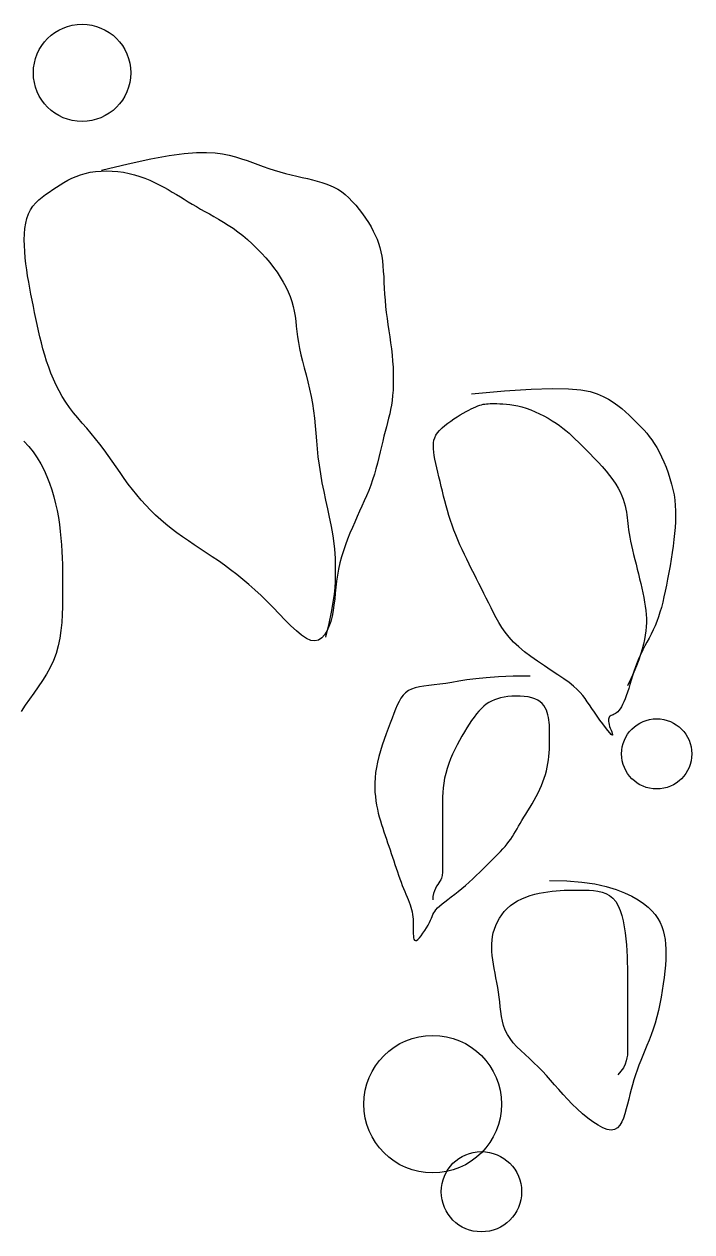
# Model space of a CAD drawing. Header units: millimetres. Extents: x 21129 to 2803301, y -510327 to 166837.
# Drawn here: x 262274 to 263087, y -114660 to -113190 of the extents above; entities that cross this region are included whole.
import ezdxf

# ---------------------------------------------------------------- set-up
doc = ezdxf.new("R2010")
doc.units = ezdxf.units.MM
doc.layers.add('....13_TNT_F_TREE', color=76, linetype='Continuous', transparency=0.5)

# ---------------------------------------------------------------- blocks, each defined once
blk = doc.blocks.new('mb-cay30')
for p, q in [((341.64, -39.56), (355.24, -36.65)), ((355.24, -36.65), (366.46, -34.62)), ((366.46, -34.62), (375.65, -33.35)), ((375.65, -33.35), (383.15, -32.73)), ((383.15, -32.73), (389.3, -32.64)), ((389.3, -32.64), (394.45, -32.97)), ((394.45, -32.97), (398.93, -33.6)), ((398.93, -33.6), (403.03, -34.42)), ((403.03, -34.42), (406.87, -35.4)), ((406.87, -35.4), (410.48, -36.49)), ((410.48, -36.49), (413.93, -37.67)), ((321.71, -44.33), (325.02, -44.05)), ((325.02, -44.05), (328.42, -43.96)), ((325.33, -43.47), (341.64, -39.56)), ((328.42, -43.96), (331.87, -44.05)), ((331.87, -44.05), (335.32, -44.33)), ((413.93, -37.67), (417.26, -38.89)), ((417.26, -38.89), (420.53, -40.12)), ((420.53, -40.12), (423.78, -41.33)), ((423.78, -41.33), (427.08, -42.48)), ((427.08, -42.48), (430.45, -43.54)), ((430.45, -43.54), (433.88, -44.53)), ((300.18, -52.38), (302.47, -50.97)), ((302.47, -50.97), (304.84, -49.63)), ((304.84, -49.63), (307.3, -48.39)), ((307.3, -48.39), (309.87, -47.26)), ((309.87, -47.26), (312.58, -46.27)), ((312.58, -46.27), (315.46, -45.44)), ((315.46, -45.44), (318.51, -44.79)), ((318.51, -44.79), (321.71, -44.33)), ((335.32, -44.33), (338.75, -44.79)), ((338.75, -44.79), (342.13, -45.44)), ((342.13, -45.44), (345.41, -46.27)), ((345.41, -46.27), (348.61, -47.26)), ((348.61, -47.26), (351.71, -48.39)), ((351.71, -48.39), (354.72, -49.63)), ((354.72, -49.63), (357.64, -50.97)), ((357.64, -50.97), (360.46, -52.38)), ((433.88, -44.53), (437.34, -45.45)), ((437.34, -45.45), (440.78, -46.3)), ((440.78, -46.3), (444.18, -47.11)), ((444.18, -47.11), (447.5, -47.89)), ((447.5, -47.89), (450.7, -48.65)), ((450.7, -48.65), (453.75, -49.39)), ((453.75, -49.39), (456.62, -50.13)), ((456.62, -50.13), (459.33, -50.91)), ((459.33, -50.91), (461.91, -51.76)), ((289.19, -59.91), (291.3, -58.32)), ((291.3, -58.32), (293.48, -56.8)), ((293.48, -56.8), (295.7, -55.31)), ((295.7, -55.31), (297.93, -53.83)), ((297.93, -53.83), (300.18, -52.38)), ((360.46, -52.38), (363.19, -53.83)), ((363.19, -53.83), (365.83, -55.31)), ((365.83, -55.31), (368.38, -56.79)), ((368.38, -56.79), (370.87, -58.27)), ((370.87, -58.27), (373.3, -59.75)), ((461.91, -51.76), (464.37, -52.72)), ((464.37, -52.72), (466.73, -53.81)), ((466.73, -53.81), (469.03, -55.08)), ((469.03, -55.08), (471.28, -56.55)), ((471.28, -56.55), (473.5, -58.27)), ((473.5, -58.27), (475.72, -60.25)), ((282.13, -67.66), (283.62, -65.44)), ((283.62, -65.44), (285.31, -63.43)), ((285.31, -63.43), (287.18, -61.6)), ((287.18, -61.6), (289.19, -59.91)), ((373.3, -59.75), (375.71, -61.23)), ((375.71, -61.23), (378.12, -62.71)), ((378.12, -62.71), (380.56, -64.19)), ((380.56, -64.19), (383.04, -65.67)), ((383.04, -65.67), (385.59, -67.15)), ((475.72, -60.25), (477.92, -62.46)), ((477.92, -62.46), (480.07, -64.86)), ((480.07, -64.86), (482.15, -67.4)), ((279.19, -75.8), (279.91, -72.84)), ((279.91, -72.84), (280.88, -70.11)), ((280.88, -70.11), (282.13, -67.66)), ((385.59, -67.15), (388.23, -68.64)), ((388.23, -68.64), (390.95, -70.14)), ((390.95, -70.14), (393.73, -71.7)), ((393.73, -71.7), (396.58, -73.32)), ((396.58, -73.32), (399.47, -75.04)), ((482.15, -67.4), (484.13, -70.03)), ((484.13, -70.03), (486, -72.7)), ((486, -72.7), (487.74, -75.38)), ((278.41, -82.33), (278.7, -78.98)), ((278.7, -78.98), (279.19, -75.8)), ((399.47, -75.04), (402.4, -76.87)), ((402.4, -76.87), (405.35, -78.84)), ((405.35, -78.84), (408.31, -80.97)), ((487.74, -75.38), (489.31, -78.01)), ((489.31, -78.01), (490.7, -80.56)), ((490.7, -80.56), (491.92, -83.05)), ((278.32, -85.81), (278.41, -82.33)), ((278.38, -89.41), (278.32, -85.81)), ((408.31, -80.97), (411.27, -83.28)), ((411.27, -83.28), (414.2, -85.75)), ((414.2, -85.75), (417.09, -88.36)), ((491.92, -83.05), (492.97, -85.52)), ((492.97, -85.52), (493.88, -88)), ((493.88, -88), (494.64, -90.53)), ((278.59, -93.07), (278.38, -89.41)), ((278.91, -96.76), (278.59, -93.07)), ((417.09, -88.36), (419.92, -91.09)), ((419.92, -91.09), (422.64, -93.9)), ((422.64, -93.9), (425.26, -96.79)), ((494.64, -90.53), (495.28, -93.14)), ((495.28, -93.14), (495.8, -95.86)), ((279.32, -100.46), (278.91, -96.76)), ((279.82, -104.16), (279.32, -100.46)), ((425.26, -96.79), (427.73, -99.73)), ((427.73, -99.73), (430.04, -102.68)), ((430.04, -102.68), (432.17, -105.64)), ((495.8, -95.86), (496.22, -98.73)), ((496.22, -98.73), (496.55, -101.78)), ((496.55, -101.78), (496.81, -105)), ((280.38, -107.86), (279.82, -104.16)), ((281.01, -111.57), (280.38, -107.86)), ((432.17, -105.64), (434.12, -108.6)), ((434.12, -108.6), (435.87, -111.57)), ((496.81, -105), (497.02, -108.35)), ((497.02, -108.35), (497.21, -111.81)), ((281.68, -115.27), (281.01, -111.57)), ((282.38, -118.97), (281.68, -115.27)), ((435.87, -111.57), (437.45, -114.53)), ((437.45, -114.53), (438.84, -117.49)), ((438.84, -117.49), (440.04, -120.45)), ((497.21, -111.81), (497.4, -115.37)), ((497.4, -115.37), (497.61, -119)), ((283.11, -122.67), (282.38, -118.97)), ((283.85, -126.37), (283.11, -122.67)), ((440.04, -120.45), (441.06, -123.41)), ((441.06, -123.41), (441.89, -126.37)), ((497.61, -119), (497.87, -122.67)), ((497.87, -122.67), (498.2, -126.37)), ((284.59, -130.07), (283.85, -126.37)), ((285.34, -133.77), (284.59, -130.07)), ((441.89, -126.37), (442.55, -129.33)), ((442.55, -129.33), (443.07, -132.32)), ((498.2, -126.37), (498.61, -130.07)), ((498.61, -130.07), (499.09, -133.77)), ((286.12, -137.47), (285.34, -133.77)), ((286.93, -141.17), (286.12, -137.47)), ((443.07, -132.32), (443.49, -135.36)), ((443.49, -135.36), (443.87, -138.46)), ((443.87, -138.46), (444.25, -141.66)), ((499.09, -133.77), (499.62, -137.47)), ((499.62, -137.47), (500.17, -141.17)), ((287.79, -144.87), (286.93, -141.17)), ((288.71, -148.58), (287.79, -144.87)), ((444.25, -141.66), (444.67, -144.97)), ((444.67, -144.97), (445.19, -148.42)), ((500.17, -141.17), (500.73, -144.87)), ((500.73, -144.87), (501.25, -148.58)), ((289.7, -152.28), (288.71, -148.58)), ((290.76, -155.98), (289.7, -152.28)), ((445.19, -148.42), (445.85, -152.03)), ((445.85, -152.03), (446.67, -155.82)), ((501.25, -148.58), (501.74, -152.28)), ((501.74, -152.28), (502.15, -155.98)), ((291.92, -159.68), (290.76, -155.98)), ((293.19, -163.36), (291.92, -159.68)), ((446.67, -155.82), (447.64, -159.77)), ((447.64, -159.77), (448.69, -163.86)), ((502.15, -155.98), (502.47, -159.67)), ((502.47, -159.67), (502.7, -163.35)), ((294.56, -167.03), (293.19, -163.36)), ((296.07, -170.66), (294.56, -167.03)), ((448.69, -163.86), (449.8, -168.07)), ((449.8, -168.07), (450.9, -172.37)), ((502.7, -163.35), (502.84, -166.98)), ((502.84, -166.98), (502.89, -170.54)), ((297.72, -174.24), (296.07, -170.66)), ((299.51, -177.77), (297.72, -174.24)), ((450.9, -172.37), (451.96, -176.73)), ((502.84, -174), (502.7, -177.35)), ((502.89, -170.54), (502.84, -174)), ((586.81, -176.77), (599.57, -176.36)), ((599.57, -176.36), (609.45, -176.52)), ((301.47, -181.22), (299.51, -177.77)), ((303.6, -184.6), (301.47, -181.22)), ((451.96, -176.73), (452.92, -181.15)), ((452.92, -181.15), (453.75, -185.59)), ((502.15, -183.61), (501.73, -186.49)), ((502.47, -180.56), (502.15, -183.61)), ((502.7, -177.35), (502.47, -180.56)), ((550.55, -179.66), (570.64, -177.85)), ((570.64, -177.85), (586.81, -176.77)), ((609.45, -176.52), (616.97, -177.16)), ((616.97, -177.16), (622.64, -178.21)), ((622.64, -178.21), (627, -179.56)), ((627, -179.56), (630.56, -181.14)), ((630.56, -181.14), (633.76, -182.87)), ((633.76, -182.87), (636.7, -184.71)), ((305.91, -187.89), (303.6, -184.6)), ((308.37, -191.11), (305.91, -187.89)), ((310.95, -194.28), (308.37, -191.11)), ((453.75, -185.59), (454.4, -190.03)), ((454.4, -190.03), (454.92, -194.5)), ((501.24, -189.23), (500.67, -191.87)), ((501.73, -186.49), (501.24, -189.23)), ((545.44, -191.43), (547.16, -190.46)), ((547.16, -190.46), (548.78, -189.58)), ((548.78, -189.58), (550.3, -188.79)), ((550.3, -188.79), (551.74, -188.1)), ((551.74, -188.1), (553.08, -187.5)), ((553.08, -187.5), (554.33, -186.99)), ((554.33, -186.99), (555.49, -186.57)), ((555.49, -186.57), (556.56, -186.25)), ((556.56, -186.25), (557.57, -186)), ((557.57, -186), (558.56, -185.83)), ((558.56, -185.83), (559.56, -185.71)), ((559.56, -185.71), (560.61, -185.64)), ((560.61, -185.64), (561.74, -185.6)), ((561.74, -185.6), (562.98, -185.59)), ((562.98, -185.59), (564.38, -185.59)), ((564.38, -185.59), (565.95, -185.59)), ((565.95, -185.59), (567.7, -185.62)), ((567.7, -185.62), (569.61, -185.69)), ((569.61, -185.69), (571.66, -185.83)), ((571.66, -185.83), (573.86, -186.07)), ((573.86, -186.07), (576.19, -186.42)), ((576.19, -186.42), (578.63, -186.91)), ((578.63, -186.91), (581.17, -187.56)), ((581.17, -187.56), (583.81, -188.39)), ((583.81, -188.39), (586.5, -189.38)), ((586.5, -189.38), (589.21, -190.51)), ((589.21, -190.51), (591.91, -191.75)), ((636.7, -184.71), (639.42, -186.64)), ((639.42, -186.64), (641.92, -188.61)), ((641.92, -188.61), (644.24, -190.6)), ((644.24, -190.6), (646.4, -192.59)), ((313.6, -197.43), (310.95, -194.28)), ((316.31, -200.58), (313.6, -197.43)), ((454.92, -194.5), (455.34, -199.01)), ((499.38, -197.07), (498.68, -199.71)), ((500.05, -194.47), (499.38, -197.07)), ((500.67, -191.87), (500.05, -194.47)), ((534.18, -198.96), (535.98, -197.55)), ((535.98, -197.55), (537.87, -196.19)), ((537.87, -196.19), (539.81, -194.88)), ((539.81, -194.88), (541.75, -193.65)), ((541.75, -193.65), (543.64, -192.49)), ((543.64, -192.49), (545.44, -191.43)), ((591.91, -191.75), (594.57, -193.09)), ((594.57, -193.09), (597.15, -194.5)), ((597.15, -194.5), (599.61, -195.95)), ((599.61, -195.95), (601.92, -197.43)), ((601.92, -197.43), (604.05, -198.91)), ((646.4, -192.59), (648.42, -194.55)), ((648.42, -194.55), (650.32, -196.44)), ((650.32, -196.44), (652.13, -198.25)), ((652.13, -198.25), (653.85, -200.02)), ((319.02, -203.75), (316.31, -200.58)), ((321.71, -206.97), (319.02, -203.75)), ((455.34, -199.01), (455.72, -203.6)), ((455.72, -203.6), (456.1, -208.27)), ((497.21, -205.32), (496.47, -208.37)), ((497.95, -202.45), (497.21, -205.32)), ((498.68, -199.71), (497.95, -202.45)), ((528.11, -206.34), (528.83, -204.84)), ((528.83, -204.84), (529.81, -203.35)), ((529.81, -203.35), (531.05, -201.87)), ((531.05, -201.87), (532.52, -200.41)), ((532.52, -200.41), (534.18, -198.96)), ((604.05, -198.91), (606.05, -200.42)), ((606.05, -200.42), (607.96, -201.97)), ((607.96, -201.97), (609.82, -203.6)), ((609.82, -203.6), (611.68, -205.31)), ((611.68, -205.31), (613.58, -207.14)), ((653.85, -200.02), (655.51, -201.79)), ((655.51, -201.79), (657.11, -203.6)), ((657.11, -203.6), (658.66, -205.5)), ((658.66, -205.5), (660.18, -207.55)), ((278.15, -208.38), (281.08, -211.6)), ((281.08, -211.6), (283.76, -214.99)), ((324.35, -210.26), (321.71, -206.97)), ((326.9, -213.63), (324.35, -210.26)), ((456.1, -208.27), (456.53, -213.07)), ((456.53, -213.07), (457.04, -218)), ((495.71, -211.57), (494.94, -214.88)), ((496.47, -208.37), (495.71, -211.57)), ((527.24, -211.24), (527.34, -209.52)), ((527.31, -213.07), (527.24, -211.24)), ((527.51, -215.04), (527.31, -213.07)), ((527.34, -209.52), (527.62, -207.9)), ((527.62, -207.9), (528.11, -206.34)), ((613.58, -207.14), (615.58, -209.11)), ((615.58, -209.11), (617.72, -211.25)), ((617.72, -211.25), (620.03, -213.55)), ((660.18, -207.55), (661.68, -209.77)), ((661.68, -209.77), (663.16, -212.23)), ((663.16, -212.23), (664.64, -214.96)), ((283.76, -214.99), (286.19, -218.53)), ((286.19, -218.53), (288.39, -222.2)), ((329.38, -217.08), (326.9, -213.63)), ((331.81, -220.56), (329.38, -217.08)), ((457.04, -218), (457.7, -223.09)), ((494.12, -218.28), (493.26, -221.72)), ((494.94, -214.88), (494.12, -218.28)), ((527.83, -217.17), (527.51, -215.04)), ((528.25, -219.48), (527.83, -217.17)), ((528.74, -221.95), (528.25, -219.48)), ((620.03, -213.55), (622.46, -216.01)), ((622.46, -216.01), (624.96, -218.59)), ((624.96, -218.59), (627.47, -221.24)), ((664.64, -214.96), (666.09, -217.91)), ((666.09, -217.91), (667.5, -221.05)), ((288.39, -222.2), (290.38, -226)), ((290.38, -226), (292.15, -229.92)), ((334.22, -224.08), (331.81, -220.56)), ((336.64, -227.59), (334.22, -224.08)), ((339.07, -231.08), (336.64, -227.59)), ((457.7, -223.09), (458.52, -228.35)), ((492.35, -225.17), (491.36, -228.6)), ((493.26, -221.72), (492.35, -225.17)), ((529.31, -224.56), (528.74, -221.95)), ((529.93, -227.28), (529.31, -224.56)), ((530.6, -230.1), (529.93, -227.28)), ((627.47, -221.24), (629.94, -223.94)), ((629.94, -223.94), (632.31, -226.65)), ((632.31, -226.65), (634.51, -229.34)), ((667.5, -221.05), (668.84, -224.32)), ((668.84, -224.32), (670.08, -227.69)), ((670.08, -227.69), (671.22, -231.11)), ((292.15, -229.92), (293.73, -233.95)), ((293.73, -233.95), (295.12, -238.06)), ((341.55, -234.52), (339.07, -231.08)), ((344.1, -237.89), (341.55, -234.52)), ((458.52, -228.35), (459.49, -233.72)), ((459.49, -233.72), (460.55, -239.1)), ((490.3, -231.97), (489.14, -235.26)), ((491.36, -228.6), (490.3, -231.97)), ((531.3, -232.99), (530.6, -230.1)), ((532.03, -235.92), (531.3, -232.99)), ((634.51, -229.34), (636.49, -231.97)), ((636.49, -231.97), (638.21, -234.52)), ((638.21, -234.52), (639.67, -236.97)), ((671.22, -231.11), (672.21, -234.52)), ((672.21, -234.52), (673.04, -237.89)), ((295.12, -238.06), (296.33, -242.24)), ((296.33, -242.24), (297.39, -246.47)), ((346.74, -241.18), (344.1, -237.89)), ((349.47, -244.37), (346.74, -241.18)), ((460.55, -239.1), (461.65, -244.43)), ((486.6, -241.65), (485.23, -244.8)), ((487.9, -238.48), (486.6, -241.65)), ((489.14, -235.26), (487.9, -238.48)), ((532.77, -238.88), (532.03, -235.92)), ((533.51, -241.84), (532.77, -238.88)), ((534.27, -244.8), (533.51, -241.84)), ((639.67, -236.97), (640.9, -239.33)), ((640.9, -239.33), (641.92, -241.6)), ((641.92, -241.6), (642.76, -243.77)), ((673.04, -237.89), (673.69, -241.18)), ((673.69, -241.18), (674.16, -244.42)), ((297.39, -246.47), (298.29, -250.72)), ((352.3, -247.47), (349.47, -244.37)), ((355.22, -250.48), (352.3, -247.47)), ((461.65, -244.43), (462.75, -249.62)), ((462.75, -249.62), (463.81, -254.6)), ((483.82, -247.95), (482.38, -251.13)), ((485.23, -244.8), (483.82, -247.95)), ((535.05, -247.76), (534.27, -244.8)), ((535.86, -250.72), (535.05, -247.76)), ((642.76, -243.77), (643.43, -245.85)), ((643.43, -245.85), (643.97, -247.84)), ((643.97, -247.84), (644.39, -249.74)), ((644.39, -249.74), (644.72, -251.55)), ((674.16, -244.42), (674.48, -247.63)), ((674.48, -247.63), (674.64, -250.85)), ((298.29, -250.72), (299.06, -254.98)), ((299.06, -254.98), (299.7, -259.21)), ((358.23, -253.39), (355.22, -250.48)), ((361.33, -256.21), (358.23, -253.39)), ((364.52, -258.94), (361.33, -256.21)), ((463.81, -254.6), (464.78, -259.27)), ((480.91, -254.34), (479.43, -257.63)), ((482.38, -251.13), (480.91, -254.34)), ((536.72, -253.69), (535.86, -250.72)), ((537.63, -256.65), (536.72, -253.69)), ((538.62, -259.61), (537.63, -256.65)), ((644.72, -251.55), (644.98, -253.3)), ((644.98, -253.3), (645.19, -255.03)), ((645.19, -255.03), (645.38, -256.77)), ((645.38, -256.77), (645.57, -258.56)), ((674.67, -254.12), (674.56, -257.46)), ((674.64, -250.85), (674.67, -254.12)), ((299.7, -259.21), (300.22, -263.39)), ((300.22, -263.39), (300.64, -267.5)), ((367.81, -261.58), (364.52, -258.94)), ((371.19, -264.13), (367.81, -261.58)), ((374.65, -266.61), (371.19, -264.13)), ((464.78, -259.27), (465.6, -263.55)), ((465.6, -263.55), (466.25, -267.41)), ((476.5, -264.46), (475.09, -267.99)), ((477.95, -261.01), (476.5, -264.46)), ((479.43, -257.63), (477.95, -261.01)), ((539.69, -262.57), (538.62, -259.61)), ((540.84, -265.53), (539.69, -262.57)), ((645.57, -258.56), (645.78, -260.42)), ((645.78, -260.42), (646.04, -262.41)), ((646.04, -262.41), (646.37, -264.54)), ((646.37, -264.54), (646.78, -266.85)), ((674.02, -264.54), (673.61, -268.33)), ((674.35, -260.93), (674.02, -264.54)), ((674.56, -257.46), (674.35, -260.93)), ((300.64, -267.5), (300.97, -271.53)), ((300.97, -271.53), (301.21, -275.51)), ((378.18, -269.04), (374.65, -266.61)), ((381.76, -271.45), (378.18, -269.04)), ((385.4, -273.86), (381.76, -271.45)), ((466.25, -267.41), (466.74, -270.87)), ((466.74, -270.87), (467.09, -274.02)), ((473.75, -271.57), (472.5, -275.2)), ((475.09, -267.99), (473.75, -271.57)), ((542.08, -268.49), (540.84, -265.53)), ((543.38, -271.45), (542.08, -268.49)), ((544.75, -274.41), (543.38, -271.45)), ((646.78, -266.85), (647.28, -269.32)), ((647.28, -269.32), (647.84, -271.93)), ((647.84, -271.93), (648.47, -274.66)), ((673.61, -268.33), (673.11, -272.25)), ((301.21, -275.51), (301.39, -279.46)), ((389.06, -276.29), (385.4, -273.86)), ((392.75, -278.77), (389.06, -276.29)), ((396.46, -281.32), (392.75, -278.77)), ((467.09, -274.02), (467.33, -276.94)), ((467.33, -276.94), (467.47, -279.69)), ((471.37, -278.87), (470.38, -282.56)), ((472.5, -275.2), (471.37, -278.87)), ((546.16, -277.37), (544.75, -274.41)), ((547.6, -280.33), (546.16, -277.37)), ((648.47, -274.66), (649.13, -277.48)), ((649.13, -277.48), (649.84, -280.36)), ((672.55, -276.27), (671.93, -280.33)), ((673.11, -272.25), (672.55, -276.27)), ((301.39, -279.46), (301.5, -283.42)), ((301.5, -283.42), (301.58, -287.42)), ((400.16, -283.96), (396.46, -281.32)), ((403.86, -286.7), (400.16, -283.96)), ((467.47, -279.69), (467.55, -282.36)), ((467.55, -282.36), (467.57, -285.02)), ((467.57, -285.02), (467.58, -287.73)), ((469.55, -286.25), (468.9, -289.95)), ((470.38, -282.56), (469.55, -286.25)), ((549.07, -283.29), (547.6, -280.33)), ((550.55, -286.25), (549.07, -283.29)), ((552.03, -289.22), (550.55, -286.25)), ((649.84, -280.36), (650.57, -283.3)), ((650.57, -283.3), (651.31, -286.25)), ((651.31, -286.25), (652.04, -289.21)), ((671.26, -284.4), (670.55, -288.41)), ((671.93, -280.33), (671.26, -284.4)), ((301.58, -287.42), (301.61, -291.51)), ((301.61, -291.51), (301.63, -295.72)), ((407.57, -289.56), (403.86, -286.7)), ((411.27, -292.55), (407.57, -289.56)), ((414.98, -295.67), (411.27, -292.55)), ((467.48, -293.77), (467.26, -297.39)), ((467.56, -290.61), (467.48, -293.77)), ((467.58, -287.73), (467.56, -290.61)), ((468.38, -293.64), (467.95, -297.31)), ((468.9, -289.95), (468.38, -293.64)), ((553.51, -292.18), (552.03, -289.22)), ((555, -295.14), (553.51, -292.18)), ((652.04, -289.21), (652.77, -292.16)), ((652.77, -292.16), (653.48, -295.08)), ((669.82, -292.34), (669.09, -296.12)), ((670.55, -288.41), (669.82, -292.34)), ((301.63, -300.07), (301.62, -304.6)), ((301.63, -295.72), (301.63, -300.07)), ((418.68, -298.95), (414.98, -295.67)), ((422.39, -302.38), (418.68, -298.95)), ((467.26, -297.39), (466.84, -301.61)), ((467.58, -300.94), (467.2, -304.52)), ((467.95, -297.31), (467.58, -300.94)), ((556.48, -298.1), (555, -295.14)), ((557.96, -301.06), (556.48, -298.1)), ((559.44, -304.02), (557.96, -301.06)), ((653.48, -295.08), (654.15, -297.97)), ((654.15, -297.97), (654.77, -300.82)), ((654.77, -300.82), (655.33, -303.6)), ((668.34, -299.73), (667.59, -303.17)), ((669.09, -296.12), (668.34, -299.73)), ((301.62, -304.6), (301.57, -309.26)), ((426.09, -305.99), (422.39, -302.38)), ((429.79, -309.76), (426.09, -305.99)), ((466.13, -306.6), (465.08, -312.51)), ((466.84, -301.61), (466.13, -306.6)), ((466.77, -308.04), (466.26, -311.5)), ((467.2, -304.52), (466.77, -308.04)), ((560.92, -306.98), (559.44, -304.02)), ((562.4, -309.94), (560.92, -306.98)), ((655.33, -303.6), (655.83, -306.32)), ((655.83, -306.32), (656.24, -308.95)), ((666.81, -306.45), (666, -309.57)), ((667.59, -303.17), (666.81, -306.45)), ((301.42, -314.02), (301.13, -318.82)), ((301.57, -309.26), (301.42, -314.02)), ((433.45, -313.58), (429.79, -309.76)), ((437.05, -317.3), (433.45, -313.58)), ((465.08, -312.51), (463.61, -319.49)), ((465.6, -314.88), (464.77, -318.14)), ((466.26, -311.5), (465.6, -314.88)), ((563.9, -312.9), (562.4, -309.94)), ((565.44, -315.86), (563.9, -312.9)), ((567.11, -318.82), (565.44, -315.86)), ((656.24, -308.95), (656.57, -311.5)), ((656.57, -311.5), (656.79, -313.99)), ((656.79, -313.99), (656.91, -316.44)), ((664.22, -315.42), (663.24, -318.16)), ((665.14, -312.56), (664.22, -315.42)), ((666, -309.57), (665.14, -312.56)), ((301.13, -318.82), (300.66, -323.63)), ((440.54, -320.8), (437.05, -317.3)), ((443.89, -323.92), (440.54, -320.8)), ((463.61, -319.49), (461.65, -327.71)), ((463.73, -321.21), (462.49, -323.98)), ((464.77, -318.14), (463.73, -321.21)), ((568.95, -321.78), (567.11, -318.82)), ((571.02, -324.75), (568.95, -321.78)), ((656.82, -321.35), (656.59, -323.87)), ((656.92, -318.89), (656.82, -321.35)), ((656.91, -316.44), (656.92, -318.89)), ((661.02, -323.35), (659.79, -325.82)), ((662.17, -320.8), (661.02, -323.35)), ((663.24, -318.16), (662.17, -320.8)), ((299.96, -328.38), (298.98, -333.05)), ((300.66, -323.63), (299.96, -328.38)), ((447.06, -326.53), (443.89, -323.92)), ((450.03, -328.5), (447.06, -326.53)), ((452.76, -329.68), (450.03, -328.5)), ((455.22, -329.97), (452.76, -329.68)), ((457.41, -329.45), (455.22, -329.97)), ((459.34, -328.21), (457.41, -329.45)), ((461.03, -326.35), (459.34, -328.21)), ((462.49, -323.98), (461.03, -326.35)), ((573.38, -327.71), (571.02, -324.75)), ((576.08, -330.67), (573.38, -327.71)), ((579.2, -333.63), (576.08, -330.67)), ((655.75, -329.19), (655.12, -332.03)), ((656.24, -326.48), (655.75, -329.19)), ((657.23, -330.67), (655.94, -333.08)), ((656.59, -323.87), (656.24, -326.48)), ((658.52, -328.26), (657.23, -330.67)), ((659.79, -325.82), (658.52, -328.26)), ((297.68, -337.58), (296.02, -341.93)), ((298.98, -333.05), (297.68, -337.58)), ((582.74, -336.58), (579.2, -333.63)), ((586.62, -339.52), (582.74, -336.58)), ((653.45, -337.99), (652.29, -340.54)), ((654.34, -335.04), (653.38, -338.22)), ((654.67, -335.51), (653.45, -337.99)), ((655.12, -332.03), (654.34, -335.04)), ((655.94, -333.08), (654.67, -335.51)), ((296.02, -341.93), (294.05, -346.12)), ((590.71, -342.41), (586.62, -339.52)), ((594.88, -345.22), (590.71, -342.41)), ((599, -347.95), (594.88, -345.22)), ((650.87, -345.16), (649.29, -348.96)), ((651.23, -343.17), (650.24, -345.86)), ((652.23, -341.59), (650.87, -345.16)), ((652.29, -340.54), (651.23, -343.17)), ((653.38, -338.22), (652.23, -341.59)), ((291.83, -350.17), (289.4, -354.11)), ((294.05, -346.12), (291.83, -350.17)), ((559.44, -352.41), (553.02, -353.06)), ((566.97, -351.88), (559.44, -352.41)), ((575.8, -351.52), (566.97, -351.88)), ((586.11, -351.39), (575.8, -351.52)), ((602.95, -350.56), (599, -347.95)), ((606.6, -353.03), (602.95, -350.56)), ((649.29, -348.96), (647.47, -353.01)), ((648.47, -351.27), (647.65, -353.92)), ((649.32, -348.57), (648.47, -351.27)), ((650.24, -345.86), (649.32, -348.57)), ((286.84, -357.95), (284.2, -361.72)), ((289.4, -354.11), (286.84, -357.95)), ((514.02, -359.3), (512.03, -360.28)), ((516.27, -358.54), (514.02, -359.3)), ((518.78, -357.96), (516.27, -358.54)), ((521.53, -357.5), (518.78, -357.96)), ((524.52, -357.11), (521.53, -357.5)), ((527.72, -356.74), (524.52, -357.11)), ((531.14, -356.33), (527.72, -356.74)), ((534.75, -355.83), (531.14, -356.33)), ((538.57, -355.22), (534.75, -355.83)), ((542.77, -354.52), (538.57, -355.22)), ((547.53, -353.78), (542.77, -354.52)), ((553.02, -353.06), (547.53, -353.78)), ((609.82, -355.34), (606.6, -353.03)), ((612.52, -357.48), (609.82, -355.34)), ((614.76, -359.47), (612.52, -357.48)), ((616.62, -361.38), (614.76, -359.47)), ((647.47, -353.01), (645.38, -357.31)), ((646.12, -358.95), (645.38, -361.26)), ((646.88, -356.5), (646.12, -358.95)), ((647.65, -353.92), (646.88, -356.5)), ((281.54, -365.45), (278.91, -369.16)), ((284.2, -361.72), (281.54, -365.45)), ((506.35, -366.81), (505.27, -369.06)), ((507.51, -364.8), (506.35, -366.81)), ((508.82, -363.04), (507.51, -364.8)), ((510.31, -361.52), (508.82, -363.04)), ((512.03, -360.28), (510.31, -361.52)), ((561.03, -367.47), (559.47, -368.53)), ((562.65, -366.57), (561.03, -367.47)), ((564.37, -365.8), (562.65, -366.57)), ((566.2, -365.16), (564.37, -365.8)), ((568.17, -364.64), (566.2, -365.16)), ((570.31, -364.22), (568.17, -364.64)), ((572.61, -363.9), (570.31, -364.22)), ((575.04, -363.68), (572.61, -363.9)), ((577.55, -363.58), (575.04, -363.68)), ((580.06, -363.61), (577.55, -363.58)), ((582.53, -363.77), (580.06, -363.61)), ((584.89, -364.08), (582.53, -363.77)), ((587.09, -364.56), (584.89, -364.08)), ((589.07, -365.21), (587.09, -364.56)), ((590.79, -366.04), (589.07, -365.21)), ((592.25, -367.03), (590.79, -366.04)), ((593.48, -368.16), (592.25, -367.03)), ((618.21, -363.24), (616.62, -361.38)), ((619.62, -365.09), (618.21, -363.24)), ((620.93, -367), (619.62, -365.09)), ((622.24, -369), (620.93, -367)), ((643.16, -367.09), (642.42, -368.66)), ((643.9, -365.33), (643.16, -367.09)), ((644.64, -363.39), (643.9, -365.33)), ((645.38, -361.26), (644.64, -363.39)), ((278.91, -369.16), (276.36, -372.86)), ((503.22, -374.19), (502.15, -377.05)), ((504.25, -371.52), (503.22, -374.19)), ((505.27, -369.06), (504.25, -371.52)), ((553.51, -374.45), (552.03, -376.35)), ((555, -372.7), (553.51, -374.45)), ((556.48, -371.13), (555, -372.7)), ((557.96, -369.74), (556.48, -371.13)), ((559.47, -368.53), (557.96, -369.74)), ((594.51, -369.4), (593.48, -368.16)), ((595.34, -370.74), (594.51, -369.4)), ((596.02, -372.15), (595.34, -370.74)), ((596.56, -373.6), (596.02, -372.15)), ((596.98, -375.08), (596.56, -373.6)), ((623.65, -371.13), (622.24, -369)), ((625.21, -373.43), (623.65, -371.13)), ((626.89, -375.82), (625.21, -373.43)), ((637.28, -374.65), (636.61, -374.96)), ((637.99, -374.26), (637.28, -374.65)), ((638.71, -373.76), (637.99, -374.26)), ((639.45, -373.11), (638.71, -373.76)), ((640.19, -372.27), (639.45, -373.11)), ((640.93, -371.26), (640.19, -372.27)), ((641.67, -370.05), (640.93, -371.26)), ((642.42, -368.66), (641.67, -370.05)), ((501, -380.1), (499.79, -383.3)), ((502.15, -377.05), (501, -380.1)), ((549.07, -380.61), (547.59, -382.93)), ((550.55, -378.41), (549.07, -380.61)), ((552.03, -376.35), (550.55, -378.41)), ((597.3, -376.56), (596.98, -375.08)), ((597.55, -378.06), (597.3, -376.56)), ((597.72, -379.57), (597.55, -378.06)), ((597.84, -381.12), (597.72, -379.57)), ((597.91, -382.72), (597.84, -381.12)), ((628.61, -378.21), (626.89, -375.82)), ((630.31, -380.51), (628.61, -378.21)), ((631.92, -382.62), (630.31, -380.51)), ((633.82, -377.59), (633.77, -378.29)), ((633.77, -378.29), (633.82, -379.07)), ((633.96, -376.99), (633.82, -377.59)), ((633.82, -379.07), (633.96, -379.95)), ((634.19, -376.48), (633.96, -376.99)), ((633.96, -379.95), (634.19, -380.92)), ((634.51, -376.07), (634.19, -376.48)), ((634.19, -380.92), (634.51, -381.99)), ((634.93, -375.74), (634.51, -376.07)), ((634.51, -381.99), (634.92, -383.13)), ((635.42, -375.47), (634.93, -375.74)), ((635.99, -375.22), (635.42, -375.47)), ((636.61, -374.96), (635.99, -375.22)), ((498.55, -386.61), (497.33, -390.01)), ((499.79, -383.3), (498.55, -386.61)), ((544.62, -387.91), (543.15, -390.54)), ((546.11, -385.37), (544.62, -387.91)), ((547.59, -382.93), (546.11, -385.37)), ((597.95, -384.38), (597.91, -382.72)), ((597.96, -386.1), (597.95, -384.38)), ((597.96, -387.91), (597.96, -386.1)), ((597.96, -389.8), (597.96, -387.91)), ((633.37, -384.46), (631.92, -382.62)), ((634.59, -385.92), (633.37, -384.46)), ((635.5, -386.92), (634.59, -385.92)), ((634.92, -383.13), (635.36, -384.29)), ((635.36, -384.29), (635.78, -385.37)), ((636.07, -387.4), (635.5, -386.92)), ((635.78, -385.37), (636.12, -386.31)), ((636.32, -387.4), (636.07, -387.4)), ((636.12, -386.31), (636.32, -387.01)), ((636.32, -387.01), (636.32, -387.4)), ((495.06, -396.9), (494.09, -400.33)), ((496.16, -393.45), (495.06, -396.9)), ((497.33, -390.01), (496.16, -393.45)), ((540.28, -396.05), (538.94, -398.89)), ((541.69, -393.26), (540.28, -396.05)), ((543.15, -390.54), (541.69, -393.26)), ((597.72, -398.08), (597.84, -395.93)), ((597.84, -395.93), (597.91, -393.83)), ((597.91, -393.83), (597.95, -391.78)), ((597.95, -391.78), (597.96, -389.8)), ((493.26, -403.7), (492.61, -406.99)), ((494.09, -400.33), (493.26, -403.7)), ((537.7, -401.78), (536.57, -404.7)), ((538.94, -398.89), (537.7, -401.78)), ((596.98, -404.69), (597.3, -402.47)), ((597.3, -402.47), (597.55, -400.26)), ((597.55, -400.26), (597.72, -398.08)), ((492.13, -410.18), (491.82, -413.28)), ((492.61, -406.99), (492.13, -410.18)), ((534.75, -410.61), (534.09, -413.57)), ((535.58, -407.65), (534.75, -410.61)), ((536.57, -404.7), (535.58, -407.65)), ((594.75, -413.57), (595.45, -411.35)), ((595.45, -411.35), (596.05, -409.13)), ((596.05, -409.13), (596.56, -406.91)), ((596.56, -406.91), (596.98, -404.69)), ((491.65, -416.28), (491.63, -419.2)), ((491.82, -413.28), (491.65, -416.28)), ((533.6, -416.5), (533.25, -419.39)), ((534.09, -413.57), (533.6, -416.5)), ((592.12, -420.23), (593.09, -418.01)), ((593.09, -418.01), (593.97, -415.79)), ((593.97, -415.79), (594.75, -413.57)), ((491.63, -419.2), (491.73, -422.02)), ((491.73, -422.02), (491.95, -424.75)), ((491.95, -424.75), (492.27, -427.39)), ((532.87, -424.93), (532.8, -427.54)), ((533.02, -422.21), (532.87, -424.93)), ((533.25, -419.39), (533.02, -422.21)), ((588.67, -426.88), (589.9, -424.67)), ((589.9, -424.67), (591.05, -422.45)), ((591.05, -422.45), (592.12, -420.23)), ((492.27, -427.39), (492.69, -429.93)), ((492.69, -429.93), (493.18, -432.4)), ((493.18, -432.4), (493.75, -434.8)), ((532.8, -427.54), (532.77, -430.01)), ((532.77, -430.01), (532.77, -432.32)), ((532.77, -432.32), (532.77, -434.45)), ((583.55, -435.36), (584.82, -433.32)), ((584.82, -433.32), (586.11, -431.21)), ((586.11, -431.21), (587.4, -429.06)), ((587.4, -429.06), (588.67, -426.88)), ((493.75, -434.8), (494.37, -437.13)), ((494.37, -437.13), (495.04, -439.43)), ((495.04, -439.43), (495.74, -441.68)), ((532.77, -434.45), (532.77, -436.42)), ((532.77, -436.42), (532.77, -438.26)), ((532.77, -438.26), (532.77, -439.97)), ((532.77, -439.97), (532.77, -441.59)), ((580.1, -441.04), (581.17, -439.23)), ((581.17, -439.23), (582.33, -437.34)), ((582.33, -437.34), (583.55, -435.36)), ((495.74, -441.68), (496.47, -443.92)), ((496.47, -443.92), (497.21, -446.14)), ((497.21, -446.14), (497.95, -448.36)), ((497.95, -448.36), (498.69, -450.58)), ((532.77, -441.59), (532.77, -443.15)), ((532.77, -443.15), (532.77, -444.66)), ((532.77, -444.66), (532.77, -446.14)), ((532.77, -446.14), (532.77, -447.62)), ((532.77, -447.62), (532.77, -449.08)), ((575.34, -449.08), (576.29, -447.57)), ((576.29, -447.57), (577.22, -446.02)), ((577.22, -446.02), (578.15, -444.42)), ((578.15, -444.42), (579.1, -442.76)), ((579.1, -442.76), (580.1, -441.04)), ((498.69, -450.58), (499.43, -452.8)), ((499.43, -452.8), (500.17, -455.02)), ((500.17, -455.02), (500.91, -457.24)), ((532.77, -449.08), (532.77, -450.53)), ((532.77, -450.53), (532.77, -451.94)), ((532.77, -451.94), (532.77, -453.3)), ((532.77, -453.3), (532.77, -454.61)), ((532.77, -454.61), (532.77, -455.84)), ((569.52, -456.55), (570.86, -455.04)), ((570.86, -455.04), (572.11, -453.54)), ((572.11, -453.54), (573.27, -452.06)), ((573.27, -452.06), (574.34, -450.58)), ((574.34, -450.58), (575.34, -449.08)), ((500.91, -457.24), (501.66, -459.46)), ((501.66, -459.46), (502.4, -461.68)), ((502.4, -461.68), (503.14, -463.9)), ((532.77, -455.84), (532.77, -457)), ((532.77, -457), (532.77, -458.06)), ((532.77, -458.06), (532.77, -459.05)), ((532.77, -459.05), (532.77, -459.96)), ((532.77, -459.96), (532.77, -460.82)), ((532.77, -460.82), (532.77, -461.63)), ((532.77, -461.63), (532.77, -462.41)), ((532.77, -462.41), (532.77, -463.16)), ((563.22, -463.09), (564.94, -461.36)), ((564.94, -461.36), (566.56, -459.7)), ((566.56, -459.7), (568.08, -458.11)), ((568.08, -458.11), (569.52, -456.55)), ((503.14, -463.9), (503.88, -466.12)), ((503.88, -466.12), (504.62, -468.33)), ((504.62, -468.33), (505.36, -470.51)), ((532.77, -463.16), (532.77, -463.9)), ((532.77, -463.9), (532.77, -464.64)), ((532.77, -464.64), (532.77, -465.38)), ((532.77, -465.38), (532.77, -466.13)), ((532.77, -466.13), (532.77, -466.87)), ((532.77, -466.87), (532.77, -467.61)), ((532.77, -467.61), (532.77, -468.35)), ((532.77, -468.35), (532.77, -469.09)), ((532.77, -469.09), (532.77, -469.83)), ((532.77, -469.83), (532.77, -470.57)), ((555.5, -470.76), (557.54, -468.75)), ((557.54, -468.75), (559.52, -466.78)), ((559.52, -466.78), (561.42, -464.89)), ((561.42, -464.89), (563.22, -463.09)), ((505.36, -470.51), (506.1, -472.66)), ((506.1, -472.66), (506.84, -474.77)), ((506.84, -474.77), (507.58, -476.81)), ((507.58, -476.81), (508.32, -478.79)), ((530.67, -477.19), (529.97, -478.22)), ((531.29, -476.24), (530.67, -477.19)), ((531.78, -475.34), (531.29, -476.24)), ((532.15, -474.48), (531.78, -475.34)), ((532.41, -473.65), (532.15, -474.48)), ((532.59, -472.85), (532.41, -473.65)), ((532.69, -472.07), (532.59, -472.85)), ((532.75, -471.31), (532.69, -472.07)), ((532.77, -470.57), (532.75, -471.31)), ((546.84, -478.79), (549.05, -476.83)), ((549.05, -476.83), (551.24, -474.82)), ((551.24, -474.82), (553.39, -472.79)), ((553.39, -472.79), (555.5, -470.76)), ((597.96, -475.75), (608.4, -476.01)), ((608.4, -476.01), (617.56, -476.77)), ((617.56, -476.77), (625.55, -477.93)), ((508.32, -478.79), (509.06, -480.68)), ((509.06, -480.68), (509.8, -482.49)), ((509.8, -482.49), (510.53, -484.21)), ((510.53, -484.21), (511.23, -485.87)), ((527.33, -483.67), (526.97, -485.5)), ((527.86, -482.05), (527.33, -483.67)), ((528.51, -480.62), (527.86, -482.05)), ((529.23, -479.36), (528.51, -480.62)), ((529.97, -478.22), (529.23, -479.36)), ((538.11, -485.82), (540.23, -484.2)), ((540.23, -484.2), (542.41, -482.49)), ((542.41, -482.49), (544.62, -480.68)), ((544.62, -480.68), (546.84, -478.79)), ((583.58, -485.9), (586.23, -485)), ((586.23, -485), (588.94, -484.24)), ((588.94, -484.24), (591.65, -483.6)), ((591.65, -483.6), (594.34, -483.07)), ((594.34, -483.07), (596.98, -482.66)), ((596.98, -482.66), (599.53, -482.33)), ((599.53, -482.33), (602.01, -482.09)), ((602.01, -482.09), (604.44, -481.91)), ((604.44, -481.91), (606.85, -481.79)), ((606.85, -481.79), (609.27, -481.72)), ((609.27, -481.72), (611.7, -481.69)), ((611.7, -481.69), (614.18, -481.67)), ((614.18, -481.67), (616.73, -481.67)), ((616.73, -481.67), (619.36, -481.68)), ((619.36, -481.68), (622.04, -481.75)), ((622.04, -481.75), (624.72, -481.93)), ((624.72, -481.93), (627.35, -482.29)), ((625.55, -477.93), (632.48, -479.45)), ((627.35, -482.29), (629.89, -482.87)), ((629.89, -482.87), (632.29, -483.75)), ((632.29, -483.75), (634.51, -484.98)), ((632.48, -479.45), (638.46, -481.24)), ((634.51, -484.98), (636.49, -486.6)), ((638.46, -481.24), (643.6, -483.24)), ((643.6, -483.24), (648.01, -485.38)), ((511.23, -485.87), (511.9, -487.47)), ((511.9, -487.47), (512.53, -489.02)), ((512.53, -489.02), (513.09, -490.54)), ((513.09, -490.54), (513.59, -492.03)), ((513.59, -492.03), (514, -493.51)), ((526.97, -485.5), (526.84, -487.59)), ((529.81, -492.53), (531.05, -491.37)), ((531.05, -491.37), (532.54, -490.12)), ((532.54, -490.12), (534.23, -488.78)), ((534.23, -488.78), (536.1, -487.34)), ((536.1, -487.34), (538.11, -485.82)), ((572.16, -492.87), (574.1, -491.13)), ((574.1, -491.13), (576.23, -489.57)), ((576.23, -489.57), (578.54, -488.18)), ((578.54, -488.18), (581, -486.96)), ((581, -486.96), (583.58, -485.9)), ((636.49, -486.6), (638.21, -488.68)), ((638.21, -488.68), (639.67, -491.15)), ((639.67, -491.15), (640.9, -493.98)), ((648.01, -485.38), (651.8, -487.59)), ((651.8, -487.59), (655.07, -489.81)), ((655.07, -489.81), (657.87, -492.05)), ((657.87, -492.05), (660.25, -494.31)), ((514, -493.51), (514.33, -494.99)), ((514.33, -494.99), (514.57, -496.47)), ((514.57, -496.47), (514.75, -497.95)), ((514.75, -497.95), (514.87, -499.43)), ((514.87, -499.43), (514.94, -500.92)), ((525.53, -500.01), (526.06, -498.77)), ((526.06, -498.77), (526.52, -497.64)), ((526.52, -497.64), (526.97, -496.6)), ((526.97, -496.6), (527.46, -495.6)), ((527.46, -495.6), (528.06, -494.61)), ((528.06, -494.61), (528.83, -493.6)), ((528.83, -493.6), (529.81, -492.53)), ((566.23, -500.95), (567.44, -498.8)), ((567.44, -498.8), (568.82, -496.72)), ((568.82, -496.72), (570.4, -494.74)), ((570.4, -494.74), (572.16, -492.87)), ((640.9, -493.98), (641.92, -497.09)), ((641.92, -497.09), (642.76, -500.44)), ((660.25, -494.31), (662.23, -496.6)), ((662.23, -496.6), (663.87, -498.94)), ((663.87, -498.94), (665.2, -501.33)), ((514.94, -500.92), (514.97, -502.4)), ((514.97, -502.4), (514.99, -503.88)), ((514.99, -503.88), (514.99, -505.36)), ((514.99, -505.36), (514.99, -506.83)), ((514.99, -506.83), (515.02, -508.24)), ((520.92, -507.95), (522.02, -506.32)), ((522.02, -506.32), (523.08, -504.63)), ((523.08, -504.63), (524.04, -502.97)), ((524.04, -502.97), (524.87, -501.41)), ((524.87, -501.41), (525.53, -500.01)), ((563.73, -507.58), (564.38, -505.36)), ((564.38, -505.36), (565.21, -503.14)), ((565.21, -503.14), (566.23, -500.95)), ((642.76, -500.44), (643.43, -503.95)), ((643.43, -503.95), (643.97, -507.59)), ((665.2, -501.33), (666.27, -503.8)), ((666.27, -503.8), (667.11, -506.34)), ((667.11, -506.34), (667.76, -508.98)), ((515.02, -508.24), (515.09, -509.54)), ((515.09, -509.54), (515.24, -510.66)), ((515.24, -510.66), (515.47, -511.55)), ((515.47, -511.55), (515.82, -512.16)), ((515.82, -512.16), (516.31, -512.41)), ((516.31, -512.41), (516.97, -512.26)), ((516.97, -512.26), (517.79, -511.68)), ((517.79, -511.68), (518.76, -510.71)), ((518.76, -510.71), (519.81, -509.44)), ((519.81, -509.44), (520.92, -507.95)), ((562.75, -516.7), (562.77, -514.36)), ((562.77, -514.36), (562.94, -512.07)), ((562.94, -512.07), (563.25, -509.81)), ((563.25, -509.81), (563.73, -507.58)), ((643.97, -507.59), (644.39, -511.28)), ((644.39, -511.28), (644.72, -514.97)), ((667.76, -508.98), (668.24, -511.73)), ((668.24, -511.73), (668.55, -514.58)), ((562.85, -519.1), (562.75, -516.7)), ((563.07, -521.56), (562.85, -519.1)), ((563.39, -524.11), (563.07, -521.56)), ((644.72, -514.97), (644.96, -518.63)), ((644.96, -518.63), (645.14, -522.22)), ((668.55, -514.58), (668.72, -517.57)), ((668.74, -520.69), (668.64, -523.97)), ((668.72, -517.57), (668.74, -520.69)), ((563.8, -526.74), (563.39, -524.11)), ((564.29, -529.46), (563.8, -526.74)), ((645.14, -522.22), (645.26, -525.71)), ((645.26, -525.71), (645.33, -529.06)), ((645.33, -529.06), (645.36, -532.24)), ((668.42, -527.41), (668.1, -531.02)), ((668.64, -523.97), (668.42, -527.41)), ((564.82, -532.24), (564.29, -529.46)), ((565.37, -535.09), (564.82, -532.24)), ((565.92, -537.98), (565.37, -535.09)), ((645.36, -532.24), (645.38, -535.2)), ((645.38, -535.2), (645.38, -537.93)), ((667.68, -534.8), (667.17, -538.73)), ((668.1, -531.02), (667.68, -534.8)), ((566.45, -540.9), (565.92, -537.98)), ((566.93, -543.85), (566.45, -540.9)), ((567.34, -546.81), (566.93, -543.85)), ((645.38, -537.93), (645.38, -540.39)), ((645.38, -540.39), (645.38, -542.63)), ((645.38, -542.63), (645.38, -544.71)), ((666.57, -542.74), (665.88, -546.81)), ((667.17, -538.73), (666.57, -542.74)), ((567.68, -549.77), (567.34, -546.81)), ((567.98, -552.71), (567.68, -549.77)), ((645.38, -544.71), (645.38, -546.68)), ((645.38, -546.68), (645.38, -548.61)), ((645.38, -548.61), (645.38, -550.56)), ((645.38, -550.56), (645.38, -552.57)), ((665.09, -550.87), (664.21, -554.89)), ((665.88, -546.81), (665.09, -550.87)), ((568.3, -555.64), (567.98, -552.71)), ((568.7, -558.53), (568.3, -555.64)), ((569.24, -561.37), (568.7, -558.53)), ((645.38, -552.57), (645.38, -554.7)), ((645.38, -554.7), (645.38, -557.01)), ((645.38, -557.01), (645.38, -559.42)), ((664.21, -554.89), (663.24, -558.81)), ((569.98, -564.16), (569.24, -561.37)), ((570.98, -566.87), (569.98, -564.16)), ((645.38, -559.42), (645.38, -561.89)), ((645.38, -561.89), (645.38, -564.33)), ((645.38, -564.33), (645.38, -566.67)), ((662.17, -562.6), (661.02, -566.21)), ((663.24, -558.81), (662.17, -562.6)), ((572.28, -569.51), (570.98, -566.87)), ((573.94, -572.06), (572.28, -569.51)), ((575.91, -574.53), (573.94, -572.06)), ((645.38, -566.67), (645.38, -568.86)), ((645.38, -568.86), (645.38, -570.81)), ((645.38, -570.81), (645.38, -572.47)), ((645.38, -572.47), (645.38, -573.78)), ((658.52, -572.97), (657.23, -576.17)), ((659.79, -569.66), (658.52, -572.97)), ((661.02, -566.21), (659.79, -569.66)), ((578.13, -576.97), (575.91, -574.53)), ((580.55, -579.38), (578.13, -576.97)), ((583.12, -581.79), (580.55, -579.38)), ((645.37, -580.62), (645.29, -582.11)), ((645.38, -579.38), (645.37, -580.62)), ((645.38, -573.78), (645.38, -574.8)), ((645.38, -574.8), (645.38, -575.61)), ((645.38, -575.61), (645.38, -576.29)), ((645.38, -576.29), (645.38, -576.93)), ((645.38, -576.93), (645.38, -577.6)), ((645.38, -577.6), (645.38, -578.39)), ((645.38, -578.39), (645.38, -579.38)), ((655.94, -579.27), (654.67, -582.31)), ((657.23, -576.17), (655.94, -579.27)), ((585.76, -584.22), (583.12, -581.79)), ((588.42, -586.7), (585.76, -584.22)), ((591.05, -589.25), (588.42, -586.7)), ((643.93, -587.68), (642.88, -589.79)), ((644.64, -585.67), (643.93, -587.68)), ((645.07, -583.8), (644.64, -585.67)), ((645.29, -582.11), (645.07, -583.8)), ((653.45, -585.29), (652.29, -588.26)), ((654.67, -582.31), (653.45, -585.29)), ((593.6, -591.88), (591.05, -589.25)), ((596.1, -594.6), (593.6, -591.88)), ((598.57, -597.38), (596.1, -594.6)), ((641.41, -591.97), (639.45, -594.18)), ((642.88, -589.79), (641.41, -591.97)), ((650.24, -594.18), (649.32, -597.14)), ((651.23, -591.22), (650.24, -594.18)), ((652.29, -588.26), (651.23, -591.22)), ((601.05, -600.23), (598.57, -597.38)), ((603.58, -603.12), (601.05, -600.23)), ((648.47, -600.1), (647.65, -603.06)), ((649.32, -597.14), (648.47, -600.1)), ((606.19, -606.04), (603.58, -603.12)), ((608.92, -608.99), (606.19, -606.04)), ((611.79, -611.95), (608.92, -608.99)), ((646.12, -608.99), (645.38, -611.95)), ((646.88, -606.02), (646.12, -608.99)), ((647.65, -603.06), (646.88, -606.02)), ((614.84, -614.89), (611.79, -611.95)), ((618, -617.74), (614.84, -614.89)), ((644.63, -614.89), (643.84, -617.74)), ((645.38, -611.95), (644.63, -614.89)), ((621.2, -620.41), (618, -617.74)), ((624.39, -622.8), (621.2, -620.41)), ((627.48, -624.82), (624.39, -622.8)), ((641.92, -622.8), (640.71, -624.82)), ((642.95, -620.41), (641.92, -622.8)), ((643.84, -617.74), (642.95, -620.41)), ((630.41, -626.38), (627.48, -624.82)), ((633.1, -627.38), (630.41, -626.38)), ((635.5, -627.74), (633.1, -627.38)), ((637.55, -627.38), (635.5, -627.74)), ((639.27, -626.38), (637.55, -627.38)), ((640.71, -624.82), (639.27, -626.38))]:
    blk.add_line(p, q)
for centre, radius in [((313.48, 15.75), 29.62), ((663.16, -398.77), 21.36), ((526.84, -611.95), 41.89), ((556.48, -665.24), 24.44)]:
    blk.add_circle(centre, radius)

msp = doc.modelspace()

# ---------------------------------------------------------------- block references
at = {"layer": '....13_TNT_F_TREE', "xscale": 2, "yscale": 2, "zscale": 2}
msp.add_blockref('mb-cay30', (261717.6, -113280.6), dxfattribs=at)

doc.saveas('drawing.dxf')
